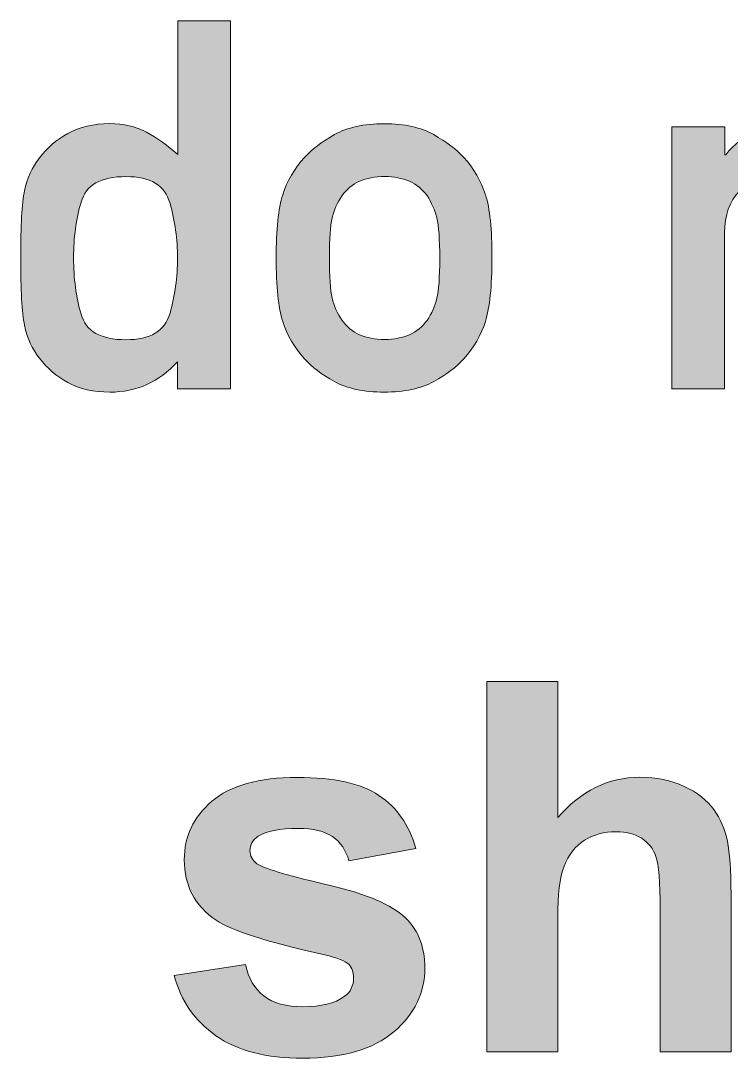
# Model space of a CAD drawing. Header units: inches. Extents: x 247 to 2765, y -1897 to -1110.
# Drawn here: x 697.72 to 703.53, y -1868.62 to -1860.14 of the extents above; entities that cross this region are included whole.
import ezdxf

# ---------------------------------------------------------------- set-up
doc = ezdxf.new("R2010")
doc.units = ezdxf.units.IN
doc.header["$MEASUREMENT"] = 0
doc.layers.add('Layer 1', color=7, linetype='Continuous')

# ---------------------------------------------------------------- blocks, each defined once
blk = doc.blocks.new('block 46')
at = {"layer": 'Layer 1', "true_color": 0x010202}
h = blk.add_hatch(color=98, dxfattribs=at)
h.dxf.hatch_style = 2
edge = h.paths.add_edge_path()
edge.add_spline(control_points=[(698.9966, -1863.1493), (698.9966, -1863.1493), (698.9966, -1862.925), (698.9966, -1862.925), (698.8464, -1863.0914), (698.6624, -1863.1731), (698.4433, -1863.1731), (698.311, -1863.1731), (698.1977, -1863.1479), (698.1016, -1863.0952), (698.0061, -1863.0436), (697.9293, -1862.9774), (697.8687, -1862.8961), (697.8074, -1862.8203), (697.7674, -1862.7301), (697.746, -1862.626), (697.7247, -1862.522), (697.715, -1862.338), (697.715, -1862.0734), (697.715, -1861.8126), (697.7247, -1861.629), (697.746, -1861.527), (697.7674, -1861.4244), (697.8074, -1861.3341), (697.8687, -1861.2569), (697.9293, -1861.176), (698.0079, -1861.1102), (698.1016, -1861.0578), (698.197, -1861.0058), (698.311, -1860.9779), (698.4433, -1860.9779), (698.5539, -1860.9779), (698.6542, -1861.0003), (698.7437, -1861.0482), (698.8333, -1861.095), (698.9177, -1861.1563), (698.9987, -1861.2314), (698.9987, -1861.2314), (698.9987, -1860.1366), (698.9987, -1860.1366), (698.9987, -1860.1366), (699.4307, -1860.1366), (699.4307, -1860.1366), (699.4307, -1860.1366), (699.4307, -1863.1473), (699.4307, -1863.1473), (699.4307, -1863.1473), (698.9973, -1863.1473), (698.9973, -1863.1473), (698.9973, -1863.1473), (698.9966, -1863.1493), (698.9966, -1863.1493), (698.9966, -1863.1493), (698.9966, -1863.1493), (698.9966, -1863.1493)], knot_values=[0, 0, 0, 0, 1, 1, 1, 2, 2, 2, 3, 3, 3, 4, 4, 4, 5, 5, 5, 6, 6, 6, 7, 7, 7, 8, 8, 8, 9, 9, 9, 10, 10, 10, 11, 11, 11, 12, 12, 12, 13, 13, 13, 14, 14, 14, 15, 15, 15, 16, 16, 16, 17, 17, 17, 18, 18, 18, 18], degree=3, periodic=1)
edge = h.paths.add_edge_path()
edge.add_spline(control_points=[(698.5756, -1861.4106), (698.3717, -1861.4106), (698.2483, -1861.4802), (698.2084, -1861.6197), (698.1681, -1861.7596), (698.147, -1861.9101), (698.147, -1862.0741), (698.147, -1862.2433), (698.1684, -1862.3959), (698.2084, -1862.5361), (698.2483, -1862.6756), (698.3717, -1862.7449), (698.5756, -1862.7449), (698.7747, -1862.7449), (698.8946, -1862.6725), (698.936, -1862.5285), (698.9763, -1862.3838), (698.9973, -1862.2322), (698.9973, -1862.0765), (698.9973, -1861.9222), (698.9763, -1861.7751), (698.936, -1861.6287), (698.8946, -1861.4829), (698.7747, -1861.4106), (698.5756, -1861.4106)], knot_values=[0, 0, 0, 0, 1, 1, 1, 2, 2, 2, 3, 3, 3, 4, 4, 4, 5, 5, 5, 6, 6, 6, 7, 7, 7, 8, 8, 8, 8], degree=3, periodic=1)
h = blk.add_hatch(color=98, dxfattribs=at)
h.dxf.hatch_style = 2
edge = h.paths.add_edge_path()
edge.add_spline(control_points=[(699.8048, -1862.0734), (699.8048, -1861.8443), (699.8227, -1861.6717), (699.8582, -1861.5587), (699.8944, -1861.4468), (699.9537, -1861.3448), (700.0363, -1861.2538), (700.0956, -1861.188), (700.1769, -1861.1271), (700.2809, -1861.0678), (700.385, -1861.0085), (700.5214, -1860.9789), (700.6888, -1860.9789), (700.8542, -1860.9789), (700.9896, -1861.0085), (701.093, -1861.0678), (701.1963, -1861.1271), (701.2793, -1861.1891), (701.3386, -1861.2538), (701.4206, -1861.3448), (701.4798, -1861.4468), (701.5164, -1861.5587), (701.5532, -1861.6717), (701.5694, -1861.8443), (701.5694, -1862.0734), (701.5694, -1862.3077), (701.5515, -1862.4813), (701.5164, -1862.5954), (701.4805, -1862.709), (701.4209, -1862.8093), (701.3386, -1862.9013), (701.2793, -1862.9674), (701.198, -1863.0284), (701.093, -1863.0863), (700.9879, -1863.1442), (700.8521, -1863.1731), (700.6888, -1863.1731), (700.5197, -1863.1731), (700.385, -1863.1442), (700.2809, -1863.0863), (700.1769, -1863.0284), (700.0956, -1862.9664), (700.0363, -1862.9013), (699.9537, -1862.8093), (699.8944, -1862.7084), (699.8582, -1862.5954), (699.8224, -1862.4824), (699.8048, -1862.3077), (699.8048, -1862.0734)], knot_values=[0, 0, 0, 0, 1, 1, 1, 2, 2, 2, 3, 3, 3, 4, 4, 4, 5, 5, 5, 6, 6, 6, 7, 7, 7, 8, 8, 8, 9, 9, 9, 10, 10, 10, 11, 11, 11, 12, 12, 12, 13, 13, 13, 14, 14, 14, 15, 15, 15, 16, 16, 16, 16], degree=3, periodic=1)
edge = h.paths.add_edge_path()
edge.add_spline(control_points=[(701.1422, -1862.0786), (701.1422, -1861.9229), (701.1346, -1861.8133), (701.1195, -1861.7489), (701.1029, -1861.6848), (701.0761, -1861.6242), (701.0382, -1861.5663), (700.9624, -1861.4616), (700.8466, -1861.4099), (700.6916, -1861.4099), (700.5335, -1861.4099), (700.4177, -1861.4616), (700.3447, -1861.5663), (700.3037, -1861.6242), (700.2761, -1861.6848), (700.2616, -1861.7489), (700.2472, -1861.8133), (700.2393, -1861.9198), (700.2393, -1862.0734), (700.2393, -1862.2298), (700.2468, -1862.3418), (700.2616, -1862.4048), (700.2765, -1862.4679), (700.3037, -1862.5296), (700.3447, -1862.5861), (700.4177, -1862.6908), (700.5335, -1862.7425), (700.6916, -1862.7425), (700.8466, -1862.7425), (700.9638, -1862.6908), (701.0382, -1862.5861), (701.0764, -1862.5296), (701.1043, -1862.4696), (701.1195, -1862.4055), (701.1346, -1862.3432), (701.1422, -1862.234), (701.1422, -1862.0786)], knot_values=[0, 0, 0, 0, 1, 1, 1, 2, 2, 2, 3, 3, 3, 4, 4, 4, 5, 5, 5, 6, 6, 6, 7, 7, 7, 8, 8, 8, 9, 9, 9, 10, 10, 10, 11, 11, 11, 12, 12, 12, 12], degree=3, periodic=1)
h = blk.add_hatch(color=98, dxfattribs=at)
h.dxf.hatch_style = 2
edge = h.paths.add_edge_path()
edge.add_spline(control_points=[(703.0418, -1863.1493), (703.0418, -1863.1493), (703.0418, -1861.0037), (703.0418, -1861.0037), (703.0418, -1861.0037), (703.4752, -1861.0037), (703.4752, -1861.0037), (703.4752, -1861.0037), (703.4752, -1861.2321), (703.4752, -1861.2321), (703.4752, -1861.2321), (703.4825, -1861.2321), (703.4825, -1861.2321), (703.6161, -1861.0633), (703.8022, -1860.9779), (704.0406, -1860.9779), (704.2087, -1860.9779), (704.3692, -1861.0413), (704.5229, -1861.168), (704.6772, -1861.2938), (704.7558, -1861.4795), (704.7558, -1861.721), (704.7558, -1861.721), (704.7558, -1863.1473), (704.7558, -1863.1473), (704.7558, -1863.1473), (704.3231, -1863.1473), (704.3231, -1863.1473), (704.3231, -1863.1473), (704.3231, -1861.8708), (704.3231, -1861.8708), (704.3231, -1861.7262), (704.2831, -1861.6132), (704.2018, -1861.5308), (704.1212, -1861.4495), (704.0206, -1861.4089), (703.9007, -1861.4089), (703.7756, -1861.4089), (703.6726, -1861.4488), (703.5934, -1861.5308), (703.5124, -1861.6121), (703.4728, -1861.7262), (703.4728, -1861.8708), (703.4728, -1861.8708), (703.4728, -1863.1473), (703.4728, -1863.1473), (703.4728, -1863.1473), (703.0408, -1863.1473), (703.0408, -1863.1473), (703.0408, -1863.1473), (703.0408, -1863.1486), (703.0408, -1863.1486), (703.0408, -1863.1486), (703.0418, -1863.1486), (703.0418, -1863.1486), (703.0418, -1863.1486), (703.0418, -1863.1493), (703.0418, -1863.1493)], knot_values=[0, 0, 0, 0, 1, 1, 1, 2, 2, 2, 3, 3, 3, 4, 4, 4, 5, 5, 5, 6, 6, 6, 7, 7, 7, 8, 8, 8, 9, 9, 9, 10, 10, 10, 11, 11, 11, 12, 12, 12, 13, 13, 13, 14, 14, 14, 15, 15, 15, 16, 16, 16, 17, 17, 17, 18, 18, 18, 19, 19, 19, 19], degree=3, periodic=1)
at = {"layer": 'Layer 1', "lineweight": 0}
for points, knots in [([(698.9966, -1863.1493), (698.9966, -1863.1493), (698.9966, -1862.925), (698.9966, -1862.925), (698.8464, -1863.0914), (698.6624, -1863.1731), (698.4433, -1863.1731), (698.311, -1863.1731), (698.1977, -1863.1479), (698.1016, -1863.0952), (698.0061, -1863.0436), (697.9293, -1862.9774), (697.8687, -1862.8961), (697.8074, -1862.8203), (697.7674, -1862.7301), (697.746, -1862.626), (697.7247, -1862.522), (697.715, -1862.338), (697.715, -1862.0734), (697.715, -1861.8126), (697.7247, -1861.629), (697.746, -1861.527), (697.7674, -1861.4244), (697.8074, -1861.3341), (697.8687, -1861.2569), (697.9293, -1861.176), (698.0079, -1861.1102), (698.1016, -1861.0578), (698.197, -1861.0058), (698.311, -1860.9779), (698.4433, -1860.9779), (698.5539, -1860.9779), (698.6542, -1861.0003), (698.7437, -1861.0482), (698.8333, -1861.095), (698.9177, -1861.1563), (698.9987, -1861.2314), (698.9987, -1861.2314), (698.9987, -1860.1366), (698.9987, -1860.1366), (698.9987, -1860.1366), (699.4307, -1860.1366), (699.4307, -1860.1366), (699.4307, -1860.1366), (699.4307, -1863.1473), (699.4307, -1863.1473), (699.4307, -1863.1473), (698.9973, -1863.1473), (698.9973, -1863.1473), (698.9973, -1863.1473), (698.9966, -1863.1493), (698.9966, -1863.1493), (698.9966, -1863.1493), (698.9966, -1863.1493), (698.9966, -1863.1493)], [0, 0, 0, 0, 1, 1, 1, 2, 2, 2, 3, 3, 3, 4, 4, 4, 5, 5, 5, 6, 6, 6, 7, 7, 7, 8, 8, 8, 9, 9, 9, 10, 10, 10, 11, 11, 11, 12, 12, 12, 13, 13, 13, 14, 14, 14, 15, 15, 15, 16, 16, 16, 17, 17, 17, 18, 18, 18, 18]), ([(699.8048, -1862.0734), (699.8048, -1861.8443), (699.8227, -1861.6717), (699.8582, -1861.5587), (699.8944, -1861.4468), (699.9537, -1861.3448), (700.0363, -1861.2538), (700.0956, -1861.188), (700.1769, -1861.1271), (700.2809, -1861.0678), (700.385, -1861.0085), (700.5214, -1860.9789), (700.6888, -1860.9789), (700.8542, -1860.9789), (700.9896, -1861.0085), (701.093, -1861.0678), (701.1963, -1861.1271), (701.2793, -1861.1891), (701.3386, -1861.2538), (701.4206, -1861.3448), (701.4798, -1861.4468), (701.5164, -1861.5587), (701.5532, -1861.6717), (701.5694, -1861.8443), (701.5694, -1862.0734), (701.5694, -1862.3077), (701.5515, -1862.4813), (701.5164, -1862.5954), (701.4805, -1862.709), (701.4209, -1862.8093), (701.3386, -1862.9013), (701.2793, -1862.9674), (701.198, -1863.0284), (701.093, -1863.0863), (700.9879, -1863.1442), (700.8521, -1863.1731), (700.6888, -1863.1731), (700.5197, -1863.1731), (700.385, -1863.1442), (700.2809, -1863.0863), (700.1769, -1863.0284), (700.0956, -1862.9664), (700.0363, -1862.9013), (699.9537, -1862.8093), (699.8944, -1862.7084), (699.8582, -1862.5954), (699.8224, -1862.4824), (699.8048, -1862.3077), (699.8048, -1862.0734)], [0, 0, 0, 0, 1, 1, 1, 2, 2, 2, 3, 3, 3, 4, 4, 4, 5, 5, 5, 6, 6, 6, 7, 7, 7, 8, 8, 8, 9, 9, 9, 10, 10, 10, 11, 11, 11, 12, 12, 12, 13, 13, 13, 14, 14, 14, 15, 15, 15, 16, 16, 16, 16]), ([(703.0418, -1863.1493), (703.0418, -1863.1493), (703.0418, -1861.0037), (703.0418, -1861.0037), (703.0418, -1861.0037), (703.4752, -1861.0037), (703.4752, -1861.0037), (703.4752, -1861.0037), (703.4752, -1861.2321), (703.4752, -1861.2321), (703.4752, -1861.2321), (703.4825, -1861.2321), (703.4825, -1861.2321), (703.6161, -1861.0633), (703.8022, -1860.9779), (704.0406, -1860.9779), (704.2087, -1860.9779), (704.3692, -1861.0413), (704.5229, -1861.168), (704.6772, -1861.2938), (704.7558, -1861.4795), (704.7558, -1861.721), (704.7558, -1861.721), (704.7558, -1863.1473), (704.7558, -1863.1473), (704.7558, -1863.1473), (704.3231, -1863.1473), (704.3231, -1863.1473), (704.3231, -1863.1473), (704.3231, -1861.8708), (704.3231, -1861.8708), (704.3231, -1861.7262), (704.2831, -1861.6132), (704.2018, -1861.5308), (704.1212, -1861.4495), (704.0206, -1861.4089), (703.9007, -1861.4089), (703.7756, -1861.4089), (703.6726, -1861.4488), (703.5934, -1861.5308), (703.5124, -1861.6121), (703.4728, -1861.7262), (703.4728, -1861.8708), (703.4728, -1861.8708), (703.4728, -1863.1473), (703.4728, -1863.1473), (703.4728, -1863.1473), (703.0408, -1863.1473), (703.0408, -1863.1473), (703.0408, -1863.1473), (703.0408, -1863.1486), (703.0408, -1863.1486), (703.0408, -1863.1486), (703.0418, -1863.1486), (703.0418, -1863.1486), (703.0418, -1863.1486), (703.0418, -1863.1493), (703.0418, -1863.1493)], [0, 0, 0, 0, 1, 1, 1, 2, 2, 2, 3, 3, 3, 4, 4, 4, 5, 5, 5, 6, 6, 6, 7, 7, 7, 8, 8, 8, 9, 9, 9, 10, 10, 10, 11, 11, 11, 12, 12, 12, 13, 13, 13, 14, 14, 14, 15, 15, 15, 16, 16, 16, 17, 17, 17, 18, 18, 18, 19, 19, 19, 19]), ([(698.5756, -1861.4106), (698.3717, -1861.4106), (698.2483, -1861.4802), (698.2084, -1861.6197), (698.1681, -1861.7596), (698.147, -1861.9101), (698.147, -1862.0741), (698.147, -1862.2433), (698.1684, -1862.3959), (698.2084, -1862.5361), (698.2483, -1862.6756), (698.3717, -1862.7449), (698.5756, -1862.7449), (698.7747, -1862.7449), (698.8946, -1862.6725), (698.936, -1862.5285), (698.9763, -1862.3838), (698.9973, -1862.2322), (698.9973, -1862.0765), (698.9973, -1861.9222), (698.9763, -1861.7751), (698.936, -1861.6287), (698.8946, -1861.4829), (698.7747, -1861.4106), (698.5756, -1861.4106)], [0, 0, 0, 0, 1, 1, 1, 2, 2, 2, 3, 3, 3, 4, 4, 4, 5, 5, 5, 6, 6, 6, 7, 7, 7, 8, 8, 8, 8]), ([(701.1422, -1862.0786), (701.1422, -1861.9229), (701.1346, -1861.8133), (701.1195, -1861.7489), (701.1029, -1861.6848), (701.0761, -1861.6242), (701.0382, -1861.5663), (700.9624, -1861.4616), (700.8466, -1861.4099), (700.6916, -1861.4099), (700.5335, -1861.4099), (700.4177, -1861.4616), (700.3447, -1861.5663), (700.3037, -1861.6242), (700.2761, -1861.6848), (700.2616, -1861.7489), (700.2472, -1861.8133), (700.2393, -1861.9198), (700.2393, -1862.0734), (700.2393, -1862.2298), (700.2468, -1862.3418), (700.2616, -1862.4048), (700.2765, -1862.4679), (700.3037, -1862.5296), (700.3447, -1862.5861), (700.4177, -1862.6908), (700.5335, -1862.7425), (700.6916, -1862.7425), (700.8466, -1862.7425), (700.9638, -1862.6908), (701.0382, -1862.5861), (701.0764, -1862.5296), (701.1043, -1862.4696), (701.1195, -1862.4055), (701.1346, -1862.3432), (701.1422, -1862.234), (701.1422, -1862.0786)], [0, 0, 0, 0, 1, 1, 1, 2, 2, 2, 3, 3, 3, 4, 4, 4, 5, 5, 5, 6, 6, 6, 7, 7, 7, 8, 8, 8, 9, 9, 9, 10, 10, 10, 11, 11, 11, 12, 12, 12, 12])]:
    blk.add_open_spline(points, degree=3, knots=knots, dxfattribs=at)
blk = doc.blocks.new('block 47')
at = {"layer": 'Layer 1', "true_color": 0x010202}
h = blk.add_hatch(color=98, dxfattribs=at)
h.dxf.hatch_style = 2
edge = h.paths.add_edge_path()
edge.add_spline(control_points=[(702.1093, -1865.5378), (702.1093, -1865.5378), (702.1093, -1866.652), (702.1093, -1866.652), (702.296, -1866.4328), (702.5206, -1866.3223), (702.7804, -1866.3223), (702.914, -1866.3223), (703.0353, -1866.3464), (703.1414, -1866.3967), (703.2489, -1866.4473), (703.3302, -1866.509), (703.3839, -1866.5868), (703.438, -1866.665), (703.4763, -1866.7494), (703.4949, -1866.8442), (703.5155, -1866.9379), (703.5252, -1867.0833), (703.5252, -1867.2793), (703.5252, -1867.2793), (703.5252, -1868.5664), (703.5252, -1868.5664), (703.5252, -1868.5664), (702.9447, -1868.5664), (702.9447, -1868.5664), (702.9447, -1868.5664), (702.9447, -1867.4075), (702.9447, -1867.4075), (702.9447, -1867.1784), (702.934, -1867.0323), (702.9113, -1866.9692), (702.8892, -1866.9072), (702.8499, -1866.8587), (702.7941, -1866.8211), (702.7387, -1866.7846), (702.6694, -1866.7677), (702.584, -1866.7677), (702.4882, -1866.7677), (702.4014, -1866.7901), (702.3266, -1866.837), (702.2512, -1866.8848), (702.195, -1866.9541), (702.1589, -1867.0495), (702.1237, -1867.1446), (702.1072, -1867.2838), (702.1072, -1867.4684), (702.1072, -1867.4684), (702.1072, -1868.5681), (702.1072, -1868.5681), (702.1072, -1868.5681), (701.5267, -1868.5681), (701.5267, -1868.5681), (701.5267, -1868.5681), (701.5267, -1865.5378), (701.5267, -1865.5378), (701.5267, -1865.5378), (702.1093, -1865.5378), (702.1093, -1865.5378), (702.1093, -1865.5378), (702.1093, -1865.5378), (702.1093, -1865.5378)], knot_values=[0, 0, 0, 0, 1, 1, 1, 2, 2, 2, 3, 3, 3, 4, 4, 4, 5, 5, 5, 6, 6, 6, 7, 7, 7, 8, 8, 8, 9, 9, 9, 10, 10, 10, 11, 11, 11, 12, 12, 12, 13, 13, 13, 14, 14, 14, 15, 15, 15, 16, 16, 16, 17, 17, 17, 18, 18, 18, 19, 19, 19, 20, 20, 20, 20], degree=3, periodic=1)
h = blk.add_hatch(color=98, dxfattribs=at)
h.dxf.hatch_style = 2
edge = h.paths.add_edge_path()
edge.add_spline(control_points=[(698.9704, -1867.9421), (698.9704, -1867.9421), (699.5533, -1867.8533), (699.5533, -1867.8533), (699.5775, -1867.9645), (699.6284, -1868.0517), (699.7042, -1868.1103), (699.78, -1868.1688), (699.8868, -1868.1978), (700.0226, -1868.1978), (700.1728, -1868.1978), (700.2854, -1868.1702), (700.3616, -1868.1158), (700.4129, -1868.0782), (700.438, -1868.0248), (700.438, -1867.9614), (700.438, -1867.9173), (700.4243, -1867.8805), (700.3974, -1867.8508), (700.3684, -1867.8236), (700.303, -1867.7988), (700.2024, -1867.7737), (699.7339, -1867.6703), (699.4369, -1867.5759), (699.3125, -1867.4905), (699.1392, -1867.372), (699.0524, -1867.2073), (699.0524, -1866.9972), (699.0524, -1866.807), (699.1275, -1866.6471), (699.2784, -1866.5186), (699.4286, -1866.3891), (699.6615, -1866.3233), (699.9767, -1866.3233), (700.2778, -1866.3233), (700.499, -1866.3732), (700.6454, -1866.4701), (700.7918, -1866.5672), (700.8921, -1866.7129), (700.9472, -1866.9038), (700.9472, -1866.9038), (700.3988, -1867.0051), (700.3988, -1867.0051), (700.376, -1866.9196), (700.3319, -1866.8535), (700.2651, -1866.8077), (700.1996, -1866.7622), (700.107, -1866.7405), (699.9854, -1866.7405), (699.8317, -1866.7405), (699.7228, -1866.7625), (699.656, -1866.8046), (699.6119, -1866.8356), (699.5895, -1866.8742), (699.5895, -1866.9224), (699.5895, -1866.9637), (699.6095, -1866.9996), (699.6467, -1867.0285), (699.6991, -1867.0664), (699.8803, -1867.1226), (700.1896, -1867.1928), (700.499, -1867.2621), (700.7147, -1867.3475), (700.8373, -1867.4498), (700.9593, -1867.5532), (701.0206, -1867.6972), (701.0206, -1867.8832), (701.0206, -1868.083), (700.9365, -1868.2577), (700.7681, -1868.4024), (700.5989, -1868.5471), (700.3502, -1868.6194), (700.0222, -1868.6194), (699.7225, -1868.6194), (699.4855, -1868.5578), (699.3122, -1868.4358), (699.1375, -1868.3142), (699.0249, -1868.1502), (698.9704, -1867.9421)], knot_values=[0, 0, 0, 0, 1, 1, 1, 2, 2, 2, 3, 3, 3, 4, 4, 4, 5, 5, 5, 6, 6, 6, 7, 7, 7, 8, 8, 8, 9, 9, 9, 10, 10, 10, 11, 11, 11, 12, 12, 12, 13, 13, 13, 14, 14, 14, 15, 15, 15, 16, 16, 16, 17, 17, 17, 18, 18, 18, 19, 19, 19, 20, 20, 20, 21, 21, 21, 22, 22, 22, 23, 23, 23, 24, 24, 24, 25, 25, 25, 26, 26, 26, 26], degree=3, periodic=1)
at = {"layer": 'Layer 1', "lineweight": 0}
for points, knots in [([(702.1093, -1865.5378), (702.1093, -1865.5378), (702.1093, -1866.652), (702.1093, -1866.652), (702.296, -1866.4328), (702.5206, -1866.3223), (702.7804, -1866.3223), (702.914, -1866.3223), (703.0353, -1866.3464), (703.1414, -1866.3967), (703.2489, -1866.4473), (703.3302, -1866.509), (703.3839, -1866.5868), (703.438, -1866.665), (703.4763, -1866.7494), (703.4949, -1866.8442), (703.5155, -1866.9379), (703.5252, -1867.0833), (703.5252, -1867.2793), (703.5252, -1867.2793), (703.5252, -1868.5664), (703.5252, -1868.5664), (703.5252, -1868.5664), (702.9447, -1868.5664), (702.9447, -1868.5664), (702.9447, -1868.5664), (702.9447, -1867.4075), (702.9447, -1867.4075), (702.9447, -1867.1784), (702.934, -1867.0323), (702.9113, -1866.9692), (702.8892, -1866.9072), (702.8499, -1866.8587), (702.7941, -1866.8211), (702.7387, -1866.7846), (702.6694, -1866.7677), (702.584, -1866.7677), (702.4882, -1866.7677), (702.4014, -1866.7901), (702.3266, -1866.837), (702.2512, -1866.8848), (702.195, -1866.9541), (702.1589, -1867.0495), (702.1237, -1867.1446), (702.1072, -1867.2838), (702.1072, -1867.4684), (702.1072, -1867.4684), (702.1072, -1868.5681), (702.1072, -1868.5681), (702.1072, -1868.5681), (701.5267, -1868.5681), (701.5267, -1868.5681), (701.5267, -1868.5681), (701.5267, -1865.5378), (701.5267, -1865.5378), (701.5267, -1865.5378), (702.1093, -1865.5378), (702.1093, -1865.5378), (702.1093, -1865.5378), (702.1093, -1865.5378), (702.1093, -1865.5378)], [0, 0, 0, 0, 1, 1, 1, 2, 2, 2, 3, 3, 3, 4, 4, 4, 5, 5, 5, 6, 6, 6, 7, 7, 7, 8, 8, 8, 9, 9, 9, 10, 10, 10, 11, 11, 11, 12, 12, 12, 13, 13, 13, 14, 14, 14, 15, 15, 15, 16, 16, 16, 17, 17, 17, 18, 18, 18, 19, 19, 19, 20, 20, 20, 20]), ([(698.9704, -1867.9421), (698.9704, -1867.9421), (699.5533, -1867.8533), (699.5533, -1867.8533), (699.5775, -1867.9645), (699.6284, -1868.0517), (699.7042, -1868.1103), (699.78, -1868.1688), (699.8868, -1868.1978), (700.0226, -1868.1978), (700.1728, -1868.1978), (700.2854, -1868.1702), (700.3616, -1868.1158), (700.4129, -1868.0782), (700.438, -1868.0248), (700.438, -1867.9614), (700.438, -1867.9173), (700.4243, -1867.8805), (700.3974, -1867.8508), (700.3684, -1867.8236), (700.303, -1867.7988), (700.2024, -1867.7737), (699.7339, -1867.6703), (699.4369, -1867.5759), (699.3125, -1867.4905), (699.1392, -1867.372), (699.0524, -1867.2073), (699.0524, -1866.9972), (699.0524, -1866.807), (699.1275, -1866.6471), (699.2784, -1866.5186), (699.4286, -1866.3891), (699.6615, -1866.3233), (699.9767, -1866.3233), (700.2778, -1866.3233), (700.499, -1866.3732), (700.6454, -1866.4701), (700.7918, -1866.5672), (700.8921, -1866.7129), (700.9472, -1866.9038), (700.9472, -1866.9038), (700.3988, -1867.0051), (700.3988, -1867.0051), (700.376, -1866.9196), (700.3319, -1866.8535), (700.2651, -1866.8077), (700.1996, -1866.7622), (700.107, -1866.7405), (699.9854, -1866.7405), (699.8317, -1866.7405), (699.7228, -1866.7625), (699.656, -1866.8046), (699.6119, -1866.8356), (699.5895, -1866.8742), (699.5895, -1866.9224), (699.5895, -1866.9637), (699.6095, -1866.9996), (699.6467, -1867.0285), (699.6991, -1867.0664), (699.8803, -1867.1226), (700.1896, -1867.1928), (700.499, -1867.2621), (700.7147, -1867.3475), (700.8373, -1867.4498), (700.9593, -1867.5532), (701.0206, -1867.6972), (701.0206, -1867.8832), (701.0206, -1868.083), (700.9365, -1868.2577), (700.7681, -1868.4024), (700.5989, -1868.5471), (700.3502, -1868.6194), (700.0222, -1868.6194), (699.7225, -1868.6194), (699.4855, -1868.5578), (699.3122, -1868.4358), (699.1375, -1868.3142), (699.0249, -1868.1502), (698.9704, -1867.9421)], [0, 0, 0, 0, 1, 1, 1, 2, 2, 2, 3, 3, 3, 4, 4, 4, 5, 5, 5, 6, 6, 6, 7, 7, 7, 8, 8, 8, 9, 9, 9, 10, 10, 10, 11, 11, 11, 12, 12, 12, 13, 13, 13, 14, 14, 14, 15, 15, 15, 16, 16, 16, 17, 17, 17, 18, 18, 18, 19, 19, 19, 20, 20, 20, 21, 21, 21, 22, 22, 22, 23, 23, 23, 24, 24, 24, 25, 25, 25, 26, 26, 26, 26])]:
    blk.add_open_spline(points, degree=3, knots=knots, dxfattribs=at)
blk = doc.blocks.new('block 42')
at = {"layer": 'Layer 1'}
for name in ['block 46', 'block 47']:
    blk.add_blockref(name, (0, 0), dxfattribs=at)

msp = doc.modelspace()

# ---------------------------------------------------------------- block references
at = {"layer": 'Layer 1'}
msp.add_blockref('block 42', (0, 0), dxfattribs=at)

doc.saveas('drawing.dxf')
